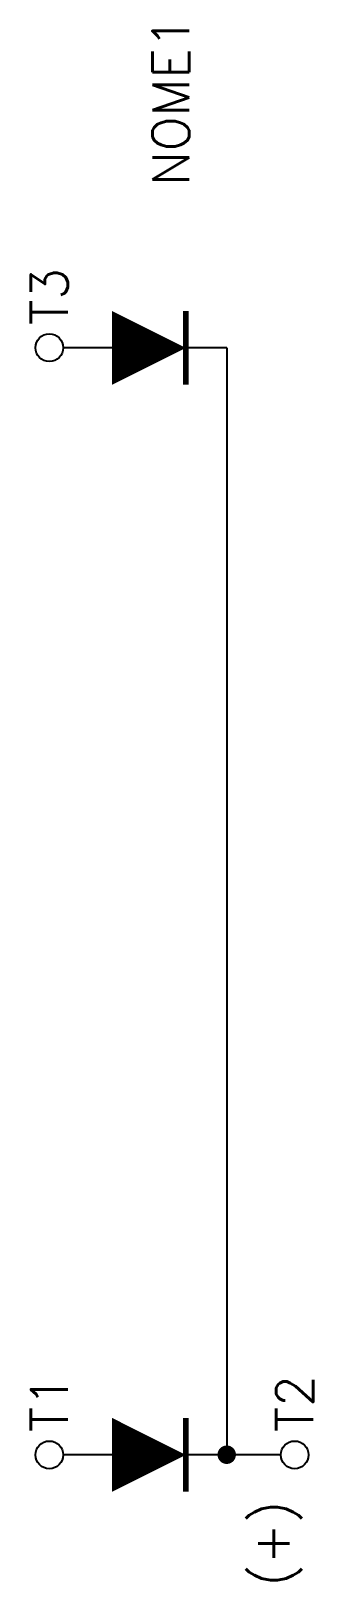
# Model space of a CAD drawing. Header units: millimetres. Extents: x 1390.3 to 1405.6, y 942.1 to 1026.
import ezdxf
from ezdxf.enums import TextEntityAlignment as Align

# ---------------------------------------------------------------- set-up
doc = ezdxf.new("R2010")
doc.units = ezdxf.units.MM
doc.styles.add('ROMANS', font='ROMANS', dxfattribs={"height": 0.2})

# ---------------------------------------------------------------- blocks, each defined once
blk = doc.blocks.new('CON2')
at = {"const_width": 0.5}
blk.add_lwpolyline([(-0.25, 0, 1), (0.25, 0, 1)], format="xyb", close=True, dxfattribs=at)

msp = doc.modelspace()

# ---------------------------------------------------------------- linework, layer by layer
at = {"color": 0}
for p, q in [((1400.955, 1008.865), (1392.071, 1008.865)), ((1403.895, 948.865), (1392.071, 948.865))]:
    msp.add_line(p, q, dxfattribs=at)
msp.add_line((1400.955, 1008.865), (1400.955, 948.874))
at = {"color": 5}
for points in [[(1398.732, 1008.856, 0, 4, 0), (1394.732, 1008.856, 4, 4, 0)], [(1398.732, 948.865, 0, 4, 0), (1394.732, 948.865, 4, 4, 0)]]:
    msp.add_lwpolyline(points, format="xyseb", dxfattribs=at)
at = {"color": 5, "const_width": 0.3}
for points in [[(1398.732, 1006.856), (1398.732, 1010.856)], [(1398.732, 946.865), (1398.732, 950.865)]]:
    msp.add_lwpolyline(points, dxfattribs=at)
for centre in [(1391.321, 1008.865), (1391.321, 948.865), (1404.645, 948.865)]:
    msp.add_circle(centre, 0.75)

# ---------------------------------------------------------------- block references
at = {"rotation": 90}
msp.add_blockref('CON2', (1400.955, 948.874), dxfattribs=at)

# ---------------------------------------------------------------- texts
at = {"style": 'ROMANS'}
msp.add_text('(+)', height=2, rotation=90, dxfattribs=at).set_placement((1403.371, 946.369), align=Align.MIDDLE_RIGHT)
at = {"lineweight": -3, "style": 'ROMANS'}
for tag, p in [('NOME1', (1397.917, 1017.632)), ('T3', (1391.321, 1010.099)), ('T2', (1404.645, 950.099)), ('T1', (1391.321, 950.099))]:
    msp.add_attdef(tag, text='', height=2, rotation=90, dxfattribs=at).set_placement(p, align=Align.MIDDLE_LEFT)

doc.saveas('drawing.dxf')
